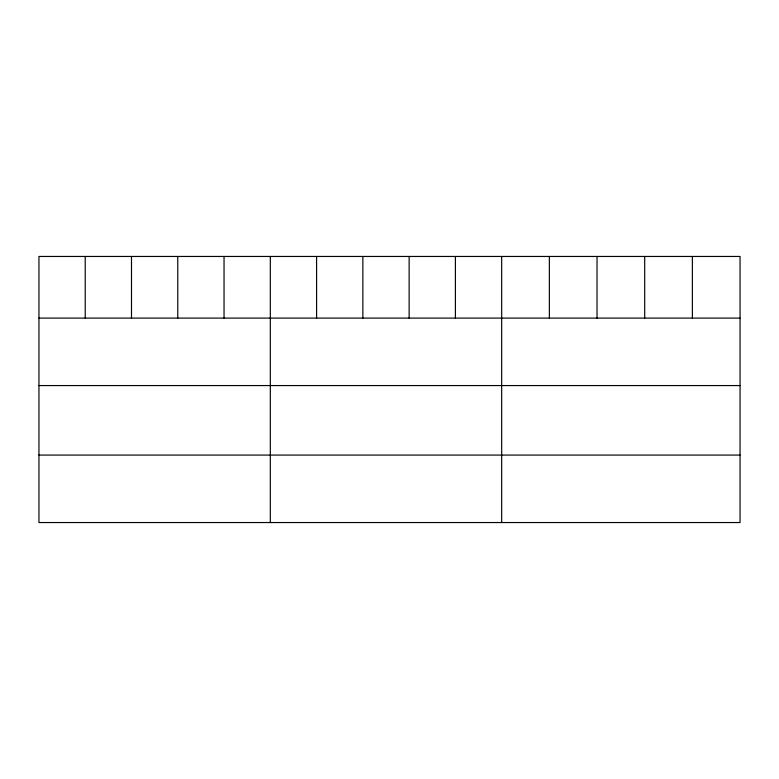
<?xml version="1.0" encoding="UTF-8"?>
<svg xmlns="http://www.w3.org/2000/svg" width="779" height="779" viewBox="0 0 779 779"><rect width="100%" height="100%" fill="white"/><g stroke="black" fill="none" stroke-linecap="round" stroke-linejoin="round"><path stroke-width="1.17" d="M740.05 318.095L740.05 522.543L38.95 522.543L38.95 256.457L740.05 256.457L740.05 318.095L38.95 318.095M38.95 385.566L740.05 385.566M38.95 455.072L740.05 455.072M692.375 256.457L692.375 318.095M644.7 256.457L644.7 318.095M597.026 256.457L597.026 318.095M549.351 256.457L549.351 318.095M501.676 256.457L501.676 522.543M455.403 256.457L455.403 318.095M409.131 256.457L409.131 318.095M362.858 256.457L362.858 318.095M316.586 256.457L316.586 318.095M270.313 256.457L270.313 522.543M224.04 256.457L224.04 318.095M177.768 256.457L177.768 318.095M131.495 256.457L131.495 318.095M85.223 256.457L85.223 318.095"/></g></svg>
